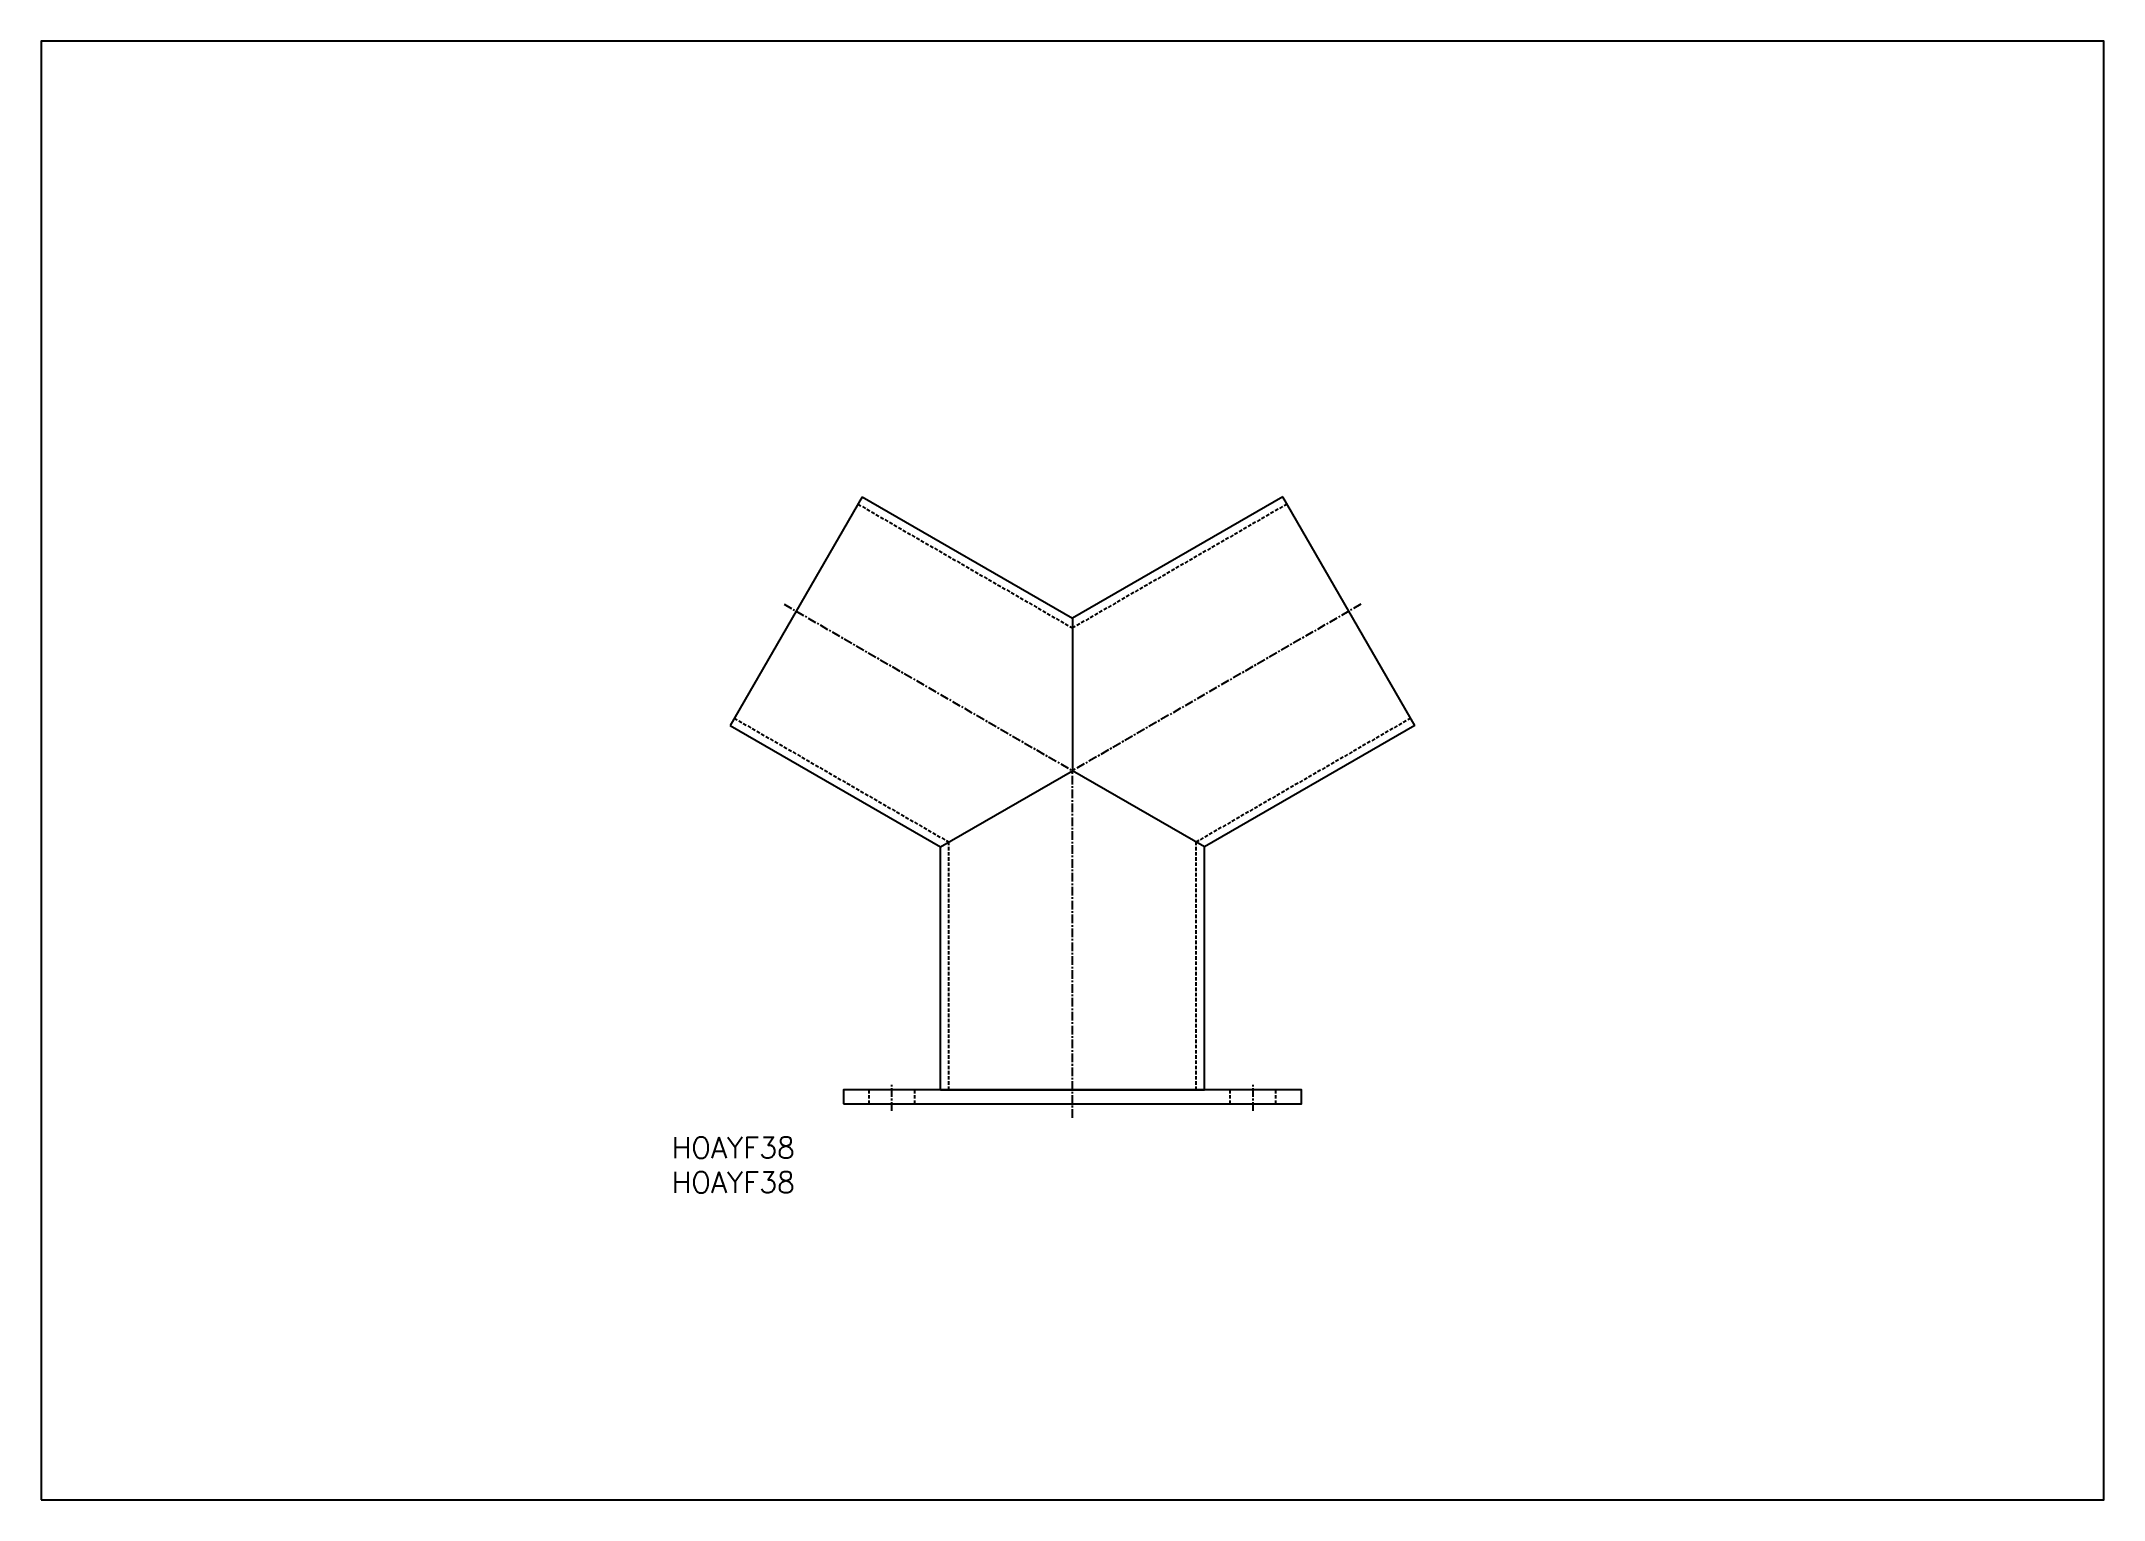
# Model space of a CAD drawing. Extents: x 0 to 297, y 0 to 210.
import ezdxf
from ezdxf.enums import TextEntityAlignment as Align

# ---------------------------------------------------------------- set-up
doc = ezdxf.new("R2010")
doc.units = 0
doc.linetypes.add('CENTER', pattern=[2, 1.25, -0.25, 0.25, -0.25])
doc.linetypes.add('DASHED', pattern=[0.75, 0.5, -0.25])
doc.layers.get('0').update_dxf_attribs({"linetype": 'CONTINUOUS'})
doc.layers.get('DEFPOINTS').update_dxf_attribs({"linetype": 'CONTINUOUS'})
doc.layers.add('CENTER', color=1, linetype='CENTER')
doc.styles.get("Standard").update_dxf_attribs({"font": 'txt.shx', "bigfont": 'extfont.shx'})

msp = doc.modelspace()

# ---------------------------------------------------------------- linework, layer by layer
at = {"color": 7, "linetype": 'CONTINUOUS'}
for p, q in [((118.19, 144.41), (99.19, 111.5)), ((118.19, 144.41), (148.5, 126.91)), ((178.81, 144.41), (148.5, 126.91)), ((197.81, 111.5), (178.81, 144.41)), ((148.5, 126.91), (148.5, 104.97)), ((99.19, 111.5), (129.5, 94)), ((197.81, 111.5), (167.5, 94)), ((129.5, 94), (148.5, 104.97)), ((167.5, 94), (148.5, 104.97)), ((129.5, 59), (129.5, 94)), ((167.5, 59), (167.5, 94)), ((129.5, 59), (167.5, 59))]:
    msp.add_line(p, q, dxfattribs=at)
at = {"color": 3, "linetype": 'DASHED'}
for p, q in [((117.59, 143.37), (148.5, 125.52)), ((179.41, 143.37), (148.5, 125.52)), ((99.79, 112.54), (130.7, 94.69)), ((197.21, 112.54), (166.3, 94.69)), ((130.7, 59), (130.7, 94.69)), ((166.3, 59), (166.3, 94.69)), ((119.2, 57), (119.2, 59)), ((125.8, 57), (125.8, 59)), ((171.2, 57), (171.2, 59)), ((177.8, 57), (177.8, 59))]:
    msp.add_line(p, q, dxfattribs=at)
at = {"color": 7, "linetype": 'CONTINUOUS'}
msp.add_lwpolyline([(115.5, 57), (181.5, 57), (181.5, 59), (115.5, 59)], close=True, dxfattribs=at)
at = {"layer": 'CENTER', "color": 1, "linetype": 'CENTER'}
for p, q in [((106.96, 128.95), (148.5, 104.97)), ((190.04, 128.95), (148.5, 104.97)), ((148.5, 55), (148.5, 104.97)), ((122.5, 56), (122.5, 60)), ((174.5, 56), (174.5, 60))]:
    msp.add_line(p, q, dxfattribs=at)
at = {"layer": 'DEFPOINTS', "color": 7, "linetype": 'CONTINUOUS'}
msp.add_lwpolyline([(0, 0), (297, 0), (297, 210), (0, 210)], close=True, dxfattribs=at)

# ---------------------------------------------------------------- texts
at = {"color": 7, "linetype": 'CONTINUOUS'}
for p in [(90.78, 50.7), (90.78, 45.7)]:
    msp.add_text('HOAYF38', height=3, dxfattribs=at).set_placement(p, align=Align.MIDDLE_LEFT)

doc.saveas('drawing.dxf')
